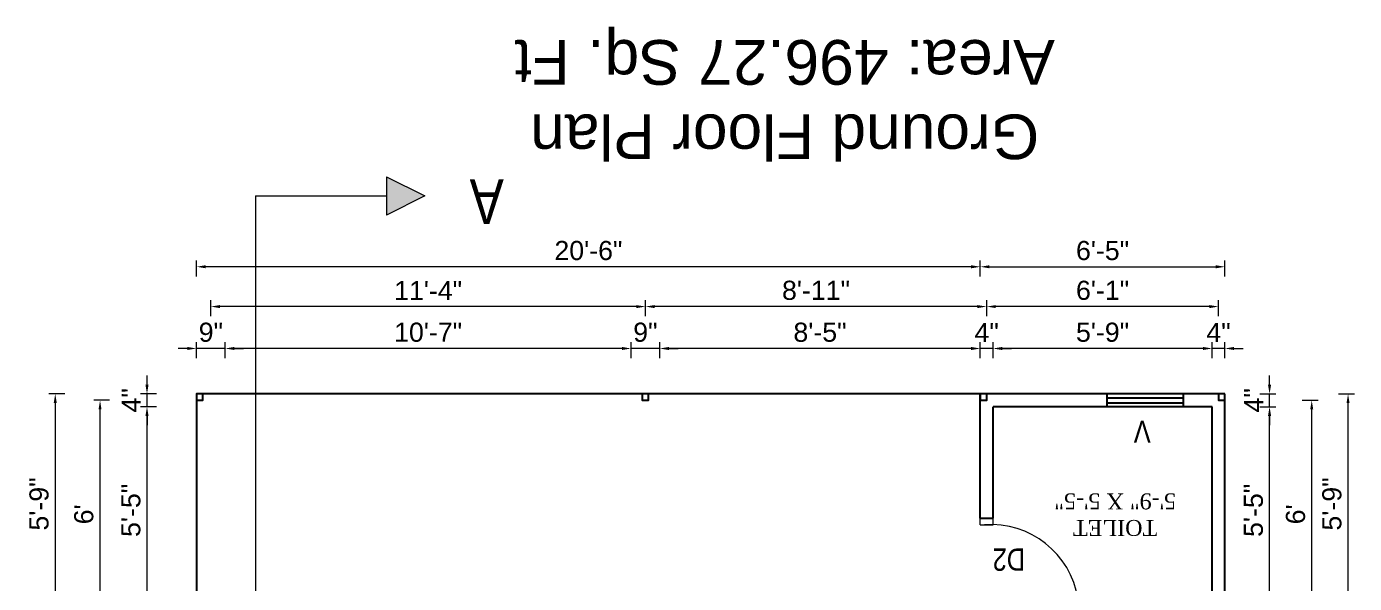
# Model space of a CAD drawing. Header units: inches. Extents: x 376358 to 406049, y -63575 to -53607.
# Drawn here: x 402059.1 to 402475.9, y -60316.3 to -60141.7 of the extents above; entities that cross this region are included whole.
import ezdxf

# ---------------------------------------------------------------- set-up
doc = ezdxf.new("R2010")
doc.units = ezdxf.units.IN
doc.header["$LTSCALE"] = 2
doc.header["$MEASUREMENT"] = 0
doc.header["$PDMODE"] = 34
doc.layers.get('0').update_dxf_attribs({"linetype": 'CONTINUOUS'})
doc.layers.get('DEFPOINTS').update_dxf_attribs({"color": 141, "linetype": 'CONTINUOUS'})
doc.layers.add('dimension', color=160, linetype='CONTINUOUS', lineweight=15)
doc.layers.add('steps', color=253, linetype='CONTINUOUS', lineweight=20)
doc.styles.add('Lettring Text', font='arial.ttf')
doc.styles.get("Standard").update_dxf_attribs({"font": 'ARIALN.TTF'})
doc.dimstyles.new('Copy of Standard', dxfattribs={"dimtxt": 6, "dimasz": 2.875, "dimexe": 2, "dimexo": 4, "dimgap": 2, "dimtad": 1, "dimdec": 0, "dimrnd": 1, "dimzin": 0, "dimdsep": 46, "dimlunit": 4, "dimtxsty": 'Lettring Text', "dimcen": 0.1, "dimclrd": 7, "dimclre": 7, "dimclrt": 7, "dimazin": 0, "dimtfac": 0.645, "dimtdec": 0, "dimtmove": 1, "dimatfit": 0, "dimfxl": 3, "dimfxlon": 1, "dimtfillclr": 256, "dimtolj": 1, "dimtzin": 0, "dimlwd": -1, "dimlwe": -1, "dimarcsym": 2})

# ---------------------------------------------------------------- blocks, each defined once
blk = doc.blocks.new('*D1241')
at = {"layer": 'DEFPOINTS', "color": 0, "ltscale": 0.5, "transparency": 16777216}
for p in [(402096.9, -60260.89), (402362.45, -60260.89), (402112.45, -60325.89)]:
    blk.add_point(p, dxfattribs=at)
at = {"layer": 'steps', "color": 7, "ltscale": 0.5, "transparency": 16777216}
for p, q in [((402099.9, -60260.89), (402094.9, -60260.89)), ((402096.9, -60323.02), (402096.9, -60263.77)), ((402099.9, -60325.89), (402094.9, -60325.89))]:
    blk.add_line(p, q, dxfattribs=at)
for points in [[(402096.42, -60263.77), (402097.38, -60263.77), (402096.9, -60260.89)], [(402096.42, -60323.02), (402097.38, -60323.02), (402096.9, -60325.89)]]:
    blk.add_solid(points, dxfattribs=at)
at = {"layer": 'steps', "color": 7, "ltscale": 0.5, "transparency": 16777216, "insert": (402091.85, -60293.39), "char_height": 6, "attachment_point": 5, "rotation": 90, "style": 'Lettring Text'}
blk.add_mtext('\\A1;5\'-5"', dxfattribs=at)
blk = doc.blocks.new('*D1242')
at = {"layer": 'DEFPOINTS', "color": 0, "ltscale": 0.5, "transparency": 16777216}
for p in [(402096.9, -60256.89), (402358.45, -60256.89), (402362.45, -60260.89)]:
    blk.add_point(p, dxfattribs=at)
at = {"layer": 'steps', "color": 7, "ltscale": 0.5, "transparency": 16777216}
for p, q in [((402096.9, -60254.02), (402096.9, -60251.14)), ((402099.9, -60256.89), (402094.9, -60256.89)), ((402096.9, -60260.89), (402096.9, -60256.89)), ((402099.9, -60260.89), (402094.9, -60260.89)), ((402096.9, -60263.77), (402096.9, -60266.64))]:
    blk.add_line(p, q, dxfattribs=at)
for points in [[(402096.42, -60254.02), (402097.38, -60254.02), (402096.9, -60256.89)], [(402096.42, -60263.77), (402097.38, -60263.77), (402096.9, -60260.89)]]:
    blk.add_solid(points, dxfattribs=at)
at = {"layer": 'steps', "color": 7, "ltscale": 0.5, "transparency": 16777216, "insert": (402091.9, -60258.89), "char_height": 6, "attachment_point": 5, "rotation": 90, "style": 'Lettring Text'}
blk.add_mtext('\\A1;4"', dxfattribs=at)
blk = doc.blocks.new('*D1244')
at = {"layer": 'DEFPOINTS', "color": 0, "ltscale": 0.5, "transparency": 16777216}
for p in [(402082.16, -60258.89), (402096.9, -60258.89), (402096.9, -60330.39)]:
    blk.add_point(p, dxfattribs=at)
at = {"layer": 'steps', "color": 7, "ltscale": 0.5, "transparency": 16777216}
for p, q in [((402085.16, -60258.89), (402080.16, -60258.89)), ((402082.16, -60327.52), (402082.16, -60261.77)), ((402085.16, -60330.39), (402080.16, -60330.39))]:
    blk.add_line(p, q, dxfattribs=at)
for points in [[(402081.68, -60261.77), (402082.63, -60261.77), (402082.16, -60258.89)], [(402081.68, -60327.52), (402082.63, -60327.52), (402082.16, -60330.39)]]:
    blk.add_solid(points, dxfattribs=at)
at = {"layer": 'steps', "color": 7, "ltscale": 0.5, "transparency": 16777216, "insert": (402077.09, -60294.64), "char_height": 6, "attachment_point": 5, "rotation": 90, "style": 'Lettring Text'}
blk.add_mtext("\\A1;6'", dxfattribs=at)
blk = doc.blocks.new('*D1245')
at = {"layer": 'DEFPOINTS', "color": 0, "ltscale": 0.5, "transparency": 16777216}
for p in [(402112.45, -60256.89), (402068.1, -60325.89), (402112.45, -60325.89)]:
    blk.add_point(p, dxfattribs=at)
at = {"layer": 'steps', "color": 7, "ltscale": 0.5, "transparency": 16777216}
for p, q in [((402071.1, -60256.89), (402066.1, -60256.89)), ((402068.1, -60259.77), (402068.1, -60323.02)), ((402071.1, -60325.89), (402066.1, -60325.89))]:
    blk.add_line(p, q, dxfattribs=at)
for points in [[(402067.62, -60259.77), (402068.58, -60259.77), (402068.1, -60256.89)], [(402067.62, -60323.02), (402068.58, -60323.02), (402068.1, -60325.89)]]:
    blk.add_solid(points, dxfattribs=at)
at = {"layer": 'steps', "color": 7, "ltscale": 0.5, "transparency": 16777216, "insert": (402063.03, -60291.39), "char_height": 6, "attachment_point": 5, "rotation": 90, "style": 'Lettring Text'}
blk.add_mtext('\\A1;5\'-9"', dxfattribs=at)
blk = doc.blocks.new('*D1247')
at = {"layer": 'DEFPOINTS', "color": 0, "ltscale": 0.5, "transparency": 16777216}
for p in [(402431.22, -60242.64), (402435.22, -60256.89), (402431.22, -60260.89)]:
    blk.add_point(p, dxfattribs=at)
at = {"layer": 'steps', "color": 7, "ltscale": 0.5, "transparency": 16777216}
for p, q in [((402431.22, -60245.64), (402431.22, -60240.64)), ((402435.22, -60245.64), (402435.22, -60240.64)), ((402428.35, -60242.64), (402425.47, -60242.64)), ((402435.22, -60242.64), (402431.22, -60242.64)), ((402438.1, -60242.64), (402440.97, -60242.64))]:
    blk.add_line(p, q, dxfattribs=at)
for points in [[(402428.35, -60242.16), (402428.35, -60243.12), (402431.22, -60242.64)], [(402438.1, -60242.16), (402438.1, -60243.12), (402435.22, -60242.64)]]:
    blk.add_solid(points, dxfattribs=at)
at = {"layer": 'steps', "color": 7, "ltscale": 0.5, "transparency": 16777216, "insert": (402433.22, -60237.64), "char_height": 6, "attachment_point": 5, "style": 'Lettring Text'}
blk.add_mtext('\\A1;4"', dxfattribs=at)
blk = doc.blocks.new('*D1248')
at = {"layer": 'DEFPOINTS', "color": 0, "ltscale": 0.5, "transparency": 16777216}
for p in [(402362.45, -60242.64), (402362.45, -60260.89), (402431.22, -60260.89)]:
    blk.add_point(p, dxfattribs=at)
at = {"layer": 'steps', "color": 7, "ltscale": 0.5, "transparency": 16777216}
for p, q in [((402362.45, -60245.64), (402362.45, -60240.64)), ((402431.22, -60245.64), (402431.22, -60240.64)), ((402428.35, -60242.64), (402365.32, -60242.64))]:
    blk.add_line(p, q, dxfattribs=at)
for points in [[(402365.32, -60242.16), (402365.32, -60243.12), (402362.45, -60242.64)], [(402428.35, -60242.16), (402428.35, -60243.12), (402431.22, -60242.64)]]:
    blk.add_solid(points, dxfattribs=at)
at = {"layer": 'steps', "color": 7, "ltscale": 0.5, "transparency": 16777216, "insert": (402396.83, -60237.58), "char_height": 6, "attachment_point": 5, "style": 'Lettring Text'}
blk.add_mtext('\\A1;5\'-9"', dxfattribs=at)
blk = doc.blocks.new('*D1249')
at = {"layer": 'DEFPOINTS', "color": 0, "ltscale": 0.5, "transparency": 16777216}
for p in [(402358.45, -60242.64), (402358.45, -60256.89), (402362.45, -60260.89)]:
    blk.add_point(p, dxfattribs=at)
at = {"layer": 'steps', "color": 7, "ltscale": 0.5, "transparency": 16777216}
for p, q in [((402358.45, -60245.64), (402358.45, -60240.64)), ((402362.45, -60245.64), (402362.45, -60240.64)), ((402355.57, -60242.64), (402352.7, -60242.64)), ((402362.45, -60242.64), (402358.45, -60242.64)), ((402365.32, -60242.64), (402368.2, -60242.64))]:
    blk.add_line(p, q, dxfattribs=at)
for points in [[(402355.57, -60242.16), (402355.57, -60243.12), (402358.45, -60242.64)], [(402365.32, -60242.16), (402365.32, -60243.12), (402362.45, -60242.64)]]:
    blk.add_solid(points, dxfattribs=at)
at = {"layer": 'steps', "color": 7, "ltscale": 0.5, "transparency": 16777216, "insert": (402360.45, -60237.64), "char_height": 6, "attachment_point": 5, "style": 'Lettring Text'}
blk.add_mtext('\\A1;4"', dxfattribs=at)
blk = doc.blocks.new('*D1250')
at = {"layer": 'DEFPOINTS', "color": 0, "ltscale": 0.5, "transparency": 16777216}
for p in [(402257.83, -60242.64), (402358.45, -60256.89), (402257.83, -60334.89)]:
    blk.add_point(p, dxfattribs=at)
at = {"layer": 'steps', "color": 7, "ltscale": 0.5, "transparency": 16777216}
for p, q in [((402257.83, -60245.64), (402257.83, -60240.64)), ((402358.45, -60245.64), (402358.45, -60240.64)), ((402355.57, -60242.64), (402260.71, -60242.64))]:
    blk.add_line(p, q, dxfattribs=at)
for points in [[(402260.71, -60242.16), (402260.71, -60243.12), (402257.83, -60242.64)], [(402355.57, -60242.16), (402355.57, -60243.12), (402358.45, -60242.64)]]:
    blk.add_solid(points, dxfattribs=at)
at = {"layer": 'steps', "color": 7, "ltscale": 0.5, "transparency": 16777216, "insert": (402308.14, -60237.58), "char_height": 6, "attachment_point": 5, "style": 'Lettring Text'}
blk.add_mtext('\\A1;8\'-5"', dxfattribs=at)
blk = doc.blocks.new('*D1251')
at = {"layer": 'DEFPOINTS', "color": 0, "ltscale": 0.5, "transparency": 16777216}
for p in [(402248.83, -60242.64), (402248.83, -60334.89), (402257.83, -60334.89)]:
    blk.add_point(p, dxfattribs=at)
at = {"layer": 'steps', "color": 7, "ltscale": 0.5, "transparency": 16777216}
for p, q in [((402248.83, -60245.64), (402248.83, -60240.64)), ((402257.83, -60245.64), (402257.83, -60240.64)), ((402245.96, -60242.64), (402243.08, -60242.64)), ((402257.83, -60242.64), (402248.83, -60242.64)), ((402260.71, -60242.64), (402263.58, -60242.64))]:
    blk.add_line(p, q, dxfattribs=at)
for points in [[(402245.96, -60242.16), (402245.96, -60243.12), (402248.83, -60242.64)], [(402260.71, -60242.16), (402260.71, -60243.12), (402257.83, -60242.64)]]:
    blk.add_solid(points, dxfattribs=at)
at = {"layer": 'steps', "color": 7, "ltscale": 0.5, "transparency": 16777216, "insert": (402253.33, -60237.58), "char_height": 6, "attachment_point": 5, "style": 'Lettring Text'}
blk.add_mtext('\\A1;9"', dxfattribs=at)
blk = doc.blocks.new('*D1252')
at = {"layer": 'DEFPOINTS', "color": 0, "ltscale": 0.5, "transparency": 16777216}
for p in [(402121.45, -60242.64), (402121.45, -60334.89), (402248.83, -60334.89)]:
    blk.add_point(p, dxfattribs=at)
at = {"layer": 'steps', "color": 7, "ltscale": 0.5, "transparency": 16777216}
for p, q in [((402121.45, -60245.64), (402121.45, -60240.64)), ((402248.83, -60245.64), (402248.83, -60240.64)), ((402245.96, -60242.64), (402124.32, -60242.64))]:
    blk.add_line(p, q, dxfattribs=at)
for points in [[(402124.32, -60242.16), (402124.32, -60243.12), (402121.45, -60242.64)], [(402245.96, -60242.16), (402245.96, -60243.12), (402248.83, -60242.64)]]:
    blk.add_solid(points, dxfattribs=at)
at = {"layer": 'steps', "color": 7, "ltscale": 0.5, "transparency": 16777216, "insert": (402185.14, -60237.58), "char_height": 6, "attachment_point": 5, "style": 'Lettring Text'}
blk.add_mtext('\\A1;10\'-7"', dxfattribs=at)
blk = doc.blocks.new('*D1253')
at = {"layer": 'DEFPOINTS', "color": 0, "ltscale": 0.5, "transparency": 16777216}
for p in [(402112.45, -60242.64), (402112.45, -60325.89), (402121.45, -60334.89)]:
    blk.add_point(p, dxfattribs=at)
at = {"layer": 'steps', "color": 7, "ltscale": 0.5, "transparency": 16777216}
for p, q in [((402112.45, -60245.64), (402112.45, -60240.64)), ((402121.45, -60245.64), (402121.45, -60240.64)), ((402109.57, -60242.64), (402106.7, -60242.64)), ((402121.45, -60242.64), (402112.45, -60242.64)), ((402124.32, -60242.64), (402127.2, -60242.64))]:
    blk.add_line(p, q, dxfattribs=at)
for points in [[(402109.57, -60242.16), (402109.57, -60243.12), (402112.45, -60242.64)], [(402124.32, -60242.16), (402124.32, -60243.12), (402121.45, -60242.64)]]:
    blk.add_solid(points, dxfattribs=at)
at = {"layer": 'steps', "color": 7, "ltscale": 0.5, "transparency": 16777216, "insert": (402116.95, -60237.58), "char_height": 6, "attachment_point": 5, "style": 'Lettring Text'}
blk.add_mtext('\\A1;9"', dxfattribs=at)
blk = doc.blocks.new('*D1254')
at = {"layer": 'DEFPOINTS', "color": 0, "ltscale": 0.5, "transparency": 16777216}
for p in [(402360.45, -60229.5), (402360.45, -60242.64), (402433.22, -60242.64)]:
    blk.add_point(p, dxfattribs=at)
at = {"layer": 'steps', "color": 7, "ltscale": 0.5, "transparency": 16777216}
for p, q in [((402360.45, -60232.5), (402360.45, -60227.5)), ((402430.35, -60229.5), (402363.32, -60229.5)), ((402433.22, -60232.5), (402433.22, -60227.5))]:
    blk.add_line(p, q, dxfattribs=at)
for points in [[(402363.32, -60229.03), (402363.32, -60229.98), (402360.45, -60229.5)], [(402430.35, -60229.03), (402430.35, -60229.98), (402433.22, -60229.5)]]:
    blk.add_solid(points, dxfattribs=at)
at = {"layer": 'steps', "color": 7, "ltscale": 0.5, "transparency": 16777216, "insert": (402396.83, -60224.44), "char_height": 6, "attachment_point": 5, "style": 'Lettring Text'}
blk.add_mtext('\\A1;6\'-1"', dxfattribs=at)
blk = doc.blocks.new('*D1255')
at = {"layer": 'DEFPOINTS', "color": 0, "ltscale": 0.5, "transparency": 16777216}
for p in [(402253.33, -60229.5), (402253.33, -60242.64), (402360.45, -60242.64)]:
    blk.add_point(p, dxfattribs=at)
at = {"layer": 'steps', "color": 7, "ltscale": 0.5, "transparency": 16777216}
for p, q in [((402253.33, -60232.5), (402253.33, -60227.5)), ((402357.57, -60229.5), (402256.21, -60229.5)), ((402360.45, -60232.5), (402360.45, -60227.5))]:
    blk.add_line(p, q, dxfattribs=at)
for points in [[(402256.21, -60229.03), (402256.21, -60229.98), (402253.33, -60229.5)], [(402357.57, -60229.03), (402357.57, -60229.98), (402360.45, -60229.5)]]:
    blk.add_solid(points, dxfattribs=at)
at = {"layer": 'steps', "color": 7, "ltscale": 0.5, "transparency": 16777216, "insert": (402306.89, -60224.44), "char_height": 6, "attachment_point": 5, "style": 'Lettring Text'}
blk.add_mtext('\\A1;8\'-11"', dxfattribs=at)
blk = doc.blocks.new('*D1256')
at = {"layer": 'DEFPOINTS', "color": 0, "ltscale": 0.5, "transparency": 16777216}
for p in [(402116.95, -60229.5), (402116.95, -60242.64), (402253.33, -60242.64)]:
    blk.add_point(p, dxfattribs=at)
at = {"layer": 'steps', "color": 7, "ltscale": 0.5, "transparency": 16777216}
for p, q in [((402116.95, -60232.5), (402116.95, -60227.5)), ((402250.46, -60229.5), (402119.82, -60229.5)), ((402253.33, -60232.5), (402253.33, -60227.5))]:
    blk.add_line(p, q, dxfattribs=at)
for points in [[(402119.82, -60229.03), (402119.82, -60229.98), (402116.95, -60229.5)], [(402250.46, -60229.03), (402250.46, -60229.98), (402253.33, -60229.5)]]:
    blk.add_solid(points, dxfattribs=at)
at = {"layer": 'steps', "color": 7, "ltscale": 0.5, "transparency": 16777216, "insert": (402185.14, -60224.49), "char_height": 6, "attachment_point": 5, "style": 'Lettring Text'}
blk.add_mtext('\\A1;11\'-4"', dxfattribs=at)
blk = doc.blocks.new('*D1257')
at = {"layer": 'DEFPOINTS', "color": 0, "ltscale": 0.5, "transparency": 16777216}
for p in [(402112.45, -60217.02), (402112.45, -60256.89), (402358.45, -60256.89)]:
    blk.add_point(p, dxfattribs=at)
at = {"layer": 'steps', "color": 7, "ltscale": 0.5, "transparency": 16777216}
for p, q in [((402112.45, -60220.02), (402112.45, -60215.02)), ((402355.57, -60217.02), (402115.32, -60217.02)), ((402358.45, -60220.02), (402358.45, -60215.02))]:
    blk.add_line(p, q, dxfattribs=at)
for points in [[(402115.32, -60216.54), (402115.32, -60217.5), (402112.45, -60217.02)], [(402355.57, -60216.54), (402355.57, -60217.5), (402358.45, -60217.02)]]:
    blk.add_solid(points, dxfattribs=at)
at = {"layer": 'steps', "color": 7, "ltscale": 0.5, "transparency": 16777216, "insert": (402235.45, -60211.96), "char_height": 6, "attachment_point": 5, "style": 'Lettring Text'}
blk.add_mtext('\\A1;20\'-6"', dxfattribs=at)
blk = doc.blocks.new('*D1258')
at = {"layer": 'DEFPOINTS', "color": 0, "ltscale": 0.5, "transparency": 16777216}
for p in [(402435.22, -60217.02), (402358.45, -60256.89), (402435.22, -60256.89)]:
    blk.add_point(p, dxfattribs=at)
at = {"layer": 'steps', "color": 7, "ltscale": 0.5, "transparency": 16777216}
for p, q in [((402358.45, -60220.02), (402358.45, -60215.02)), ((402361.32, -60217.02), (402432.35, -60217.02)), ((402435.22, -60220.02), (402435.22, -60215.02))]:
    blk.add_line(p, q, dxfattribs=at)
for points in [[(402361.32, -60216.54), (402361.32, -60217.5), (402358.45, -60217.02)], [(402432.35, -60216.54), (402432.35, -60217.5), (402435.22, -60217.02)]]:
    blk.add_solid(points, dxfattribs=at)
at = {"layer": 'steps', "color": 7, "ltscale": 0.5, "transparency": 16777216, "insert": (402396.83, -60211.96), "char_height": 6, "attachment_point": 5, "style": 'Lettring Text'}
blk.add_mtext('\\A1;6\'-5"', dxfattribs=at)
blk = doc.blocks.new('*D1262')
at = {"layer": 'DEFPOINTS', "color": 0, "ltscale": 0.5, "transparency": 16777216}
for p in [(402431.22, -60260.89), (402449.24, -60260.89), (402394.22, -60325.89)]:
    blk.add_point(p, dxfattribs=at)
at = {"layer": 'steps', "color": 7, "ltscale": 0.5, "transparency": 16777216}
for p, q in [((402446.24, -60260.89), (402451.24, -60260.89)), ((402449.24, -60323.02), (402449.24, -60263.77)), ((402446.24, -60325.89), (402451.24, -60325.89))]:
    blk.add_line(p, q, dxfattribs=at)
for points in [[(402448.76, -60263.77), (402449.72, -60263.77), (402449.24, -60260.89)], [(402448.76, -60323.02), (402449.72, -60323.02), (402449.24, -60325.89)]]:
    blk.add_solid(points, dxfattribs=at)
at = {"layer": 'steps', "color": 7, "ltscale": 0.5, "transparency": 16777216, "insert": (402444.19, -60293.39), "char_height": 6, "attachment_point": 5, "rotation": 90, "style": 'Lettring Text'}
blk.add_mtext('\\A1;5\'-5"', dxfattribs=at)
blk = doc.blocks.new('*D1263')
at = {"layer": 'DEFPOINTS', "color": 0, "ltscale": 0.5, "transparency": 16777216}
for p in [(402435.22, -60256.89), (402449.24, -60256.89), (402431.22, -60260.89)]:
    blk.add_point(p, dxfattribs=at)
at = {"layer": 'steps', "color": 7, "ltscale": 0.5, "transparency": 16777216}
for p, q in [((402449.24, -60254.02), (402449.24, -60251.14)), ((402446.24, -60256.89), (402451.24, -60256.89)), ((402449.24, -60260.89), (402449.24, -60256.89)), ((402446.24, -60260.89), (402451.24, -60260.89)), ((402449.24, -60263.77), (402449.24, -60266.64))]:
    blk.add_line(p, q, dxfattribs=at)
for points in [[(402448.76, -60254.02), (402449.72, -60254.02), (402449.24, -60256.89)], [(402448.76, -60263.77), (402449.72, -60263.77), (402449.24, -60260.89)]]:
    blk.add_solid(points, dxfattribs=at)
at = {"layer": 'steps', "color": 7, "ltscale": 0.5, "transparency": 16777216, "insert": (402444.24, -60258.89), "char_height": 6, "attachment_point": 5, "rotation": 90, "style": 'Lettring Text'}
blk.add_mtext('\\A1;4"', dxfattribs=at)
blk = doc.blocks.new('*D1265')
at = {"layer": 'DEFPOINTS', "color": 0, "ltscale": 0.5, "transparency": 16777216}
for p in [(402449.24, -60258.89), (402462.48, -60258.89), (402449.24, -60330.39)]:
    blk.add_point(p, dxfattribs=at)
at = {"layer": 'steps', "color": 7, "ltscale": 0.5, "transparency": 16777216}
for p, q in [((402459.48, -60258.89), (402464.48, -60258.89)), ((402462.48, -60327.52), (402462.48, -60261.77)), ((402459.48, -60330.39), (402464.48, -60330.39))]:
    blk.add_line(p, q, dxfattribs=at)
for points in [[(402462, -60261.77), (402462.96, -60261.77), (402462.48, -60258.89)], [(402462, -60327.52), (402462.96, -60327.52), (402462.48, -60330.39)]]:
    blk.add_solid(points, dxfattribs=at)
at = {"layer": 'steps', "color": 7, "ltscale": 0.5, "transparency": 16777216, "insert": (402457.41, -60294.64), "char_height": 6, "attachment_point": 5, "rotation": 90, "style": 'Lettring Text'}
blk.add_mtext("\\A1;6'", dxfattribs=at)
blk = doc.blocks.new('*D1267')
at = {"layer": 'DEFPOINTS', "color": 0, "ltscale": 0.5, "transparency": 16777216}
for p in [(402435.22, -60256.89), (402473.88, -60256.89), (402394.22, -60325.89)]:
    blk.add_point(p, dxfattribs=at)
at = {"layer": 'steps', "color": 7, "ltscale": 0.5, "transparency": 16777216}
for p, q in [((402470.88, -60256.89), (402475.88, -60256.89)), ((402473.88, -60323.02), (402473.88, -60259.77)), ((402470.88, -60325.89), (402475.88, -60325.89))]:
    blk.add_line(p, q, dxfattribs=at)
for points in [[(402473.4, -60259.77), (402474.36, -60259.77), (402473.88, -60256.89)], [(402473.4, -60323.02), (402474.36, -60323.02), (402473.88, -60325.89)]]:
    blk.add_solid(points, dxfattribs=at)
at = {"layer": 'steps', "color": 7, "ltscale": 0.5, "transparency": 16777216, "insert": (402468.82, -60291.39), "char_height": 6, "attachment_point": 5, "rotation": 90, "style": 'Lettring Text'}
blk.add_mtext('\\A1;5\'-9"', dxfattribs=at)

msp = doc.modelspace()

# ---------------------------------------------------------------- hatches: boundary and pattern name
at = {"linetype": 'ByBlock', "lineweight": 5}
msp.add_hatch(color=7, dxfattribs=at).paths.add_polyline_path([(402184.09, -60194.81), (402172.09, -60188.81), (402172.09, -60200.81)])

# ---------------------------------------------------------------- linework, layer by layer
at = {"color": 7, "linetype": 'ByBlock', "lineweight": 5}
for p, q in [((402172.09, -60188.81), (402172.09, -60200.81)), ((402172.09, -60188.81), (402184.09, -60194.81)), ((402130.92, -60194.81), (402130.92, -60561.54)), ((402130.92, -60194.81), (402172.09, -60194.81)), ((402184.09, -60194.81), (402172.09, -60200.81))]:
    msp.add_line(p, q, dxfattribs=at)
at = {"ltscale": 0.5}
for p, q in [((402358.45, -60256.89), (402112.45, -60256.89)), ((402112.45, -60256.89), (402112.45, -60325.89)), ((402358.45, -60295.89), (402358.45, -60256.89)), ((402435.22, -60256.89), (402358.45, -60256.89)), ((402398.22, -60260.89), (402398.22, -60256.89)), ((402398.22, -60258.14), (402422.22, -60258.14)), ((402422.22, -60260.89), (402422.22, -60256.89)), ((402435.22, -60329.89), (402435.22, -60256.89)), ((402362.45, -60295.89), (402362.45, -60260.89)), ((402431.22, -60260.89), (402362.45, -60260.89)), ((402398.22, -60259.64), (402422.22, -60259.64)), ((402431.22, -60325.89), (402431.22, -60260.89)), ((402358.45, -60295.89), (402362.45, -60295.89))]:
    msp.add_line(p, q, dxfattribs=at)
for points in [[(402114.45, -60256.89), (402112.45, -60256.89), (402112.45, -60258.89), (402114.45, -60258.89)], [(402254.33, -60256.89), (402252.33, -60256.89), (402252.33, -60258.89), (402254.33, -60258.89)], [(402360.45, -60256.89), (402358.45, -60256.89), (402358.45, -60258.89), (402360.45, -60258.89)], [(402435.22, -60256.89), (402433.22, -60256.89), (402433.22, -60258.89), (402435.22, -60258.89)]]:
    msp.add_lwpolyline(points, close=True, dxfattribs=at)
at = {"layer": 'dimension', "ltscale": 7}
for p, q in [((402358.45, -60297.89), (402358.45, -60295.89)), ((402358.45, -60295.89), (402362.45, -60295.89)), ((402362.45, -60297.89), (402362.45, -60295.89)), ((402358.45, -60297.89), (402362.45, -60297.89))]:
    msp.add_line(p, q, dxfattribs=at)
msp.add_arc((402361.8, -60325.49), 27.67, 9.1337, 94.3044, dxfattribs=at)

# ---------------------------------------------------------------- texts
at = {"color": 7, "linetype": 'ByBlock', "lineweight": 5, "char_height": 14, "rotation": 180}
for s, insert, width, attachment_point in [('{\\fArial CE|b0|i0|c238|p34;Ground Floor Plan\\PArea: \\fArial CE|b0|i0|c0|p34;496.27\\fArial CE|b0|i0|c238|p34; Sq. Ft}', (402297.05, -60162.49), 235.547, 5), ('A', (402198.19, -60189.62), 26.5803, 9)]:
    msp.add_mtext(s, dxfattribs=dict(at, insert=insert, width=width, attachment_point=attachment_point))
at = {"layer": 'steps', "color": 7, "ltscale": 0.3, "char_height": 7, "attachment_point": 8, "rotation": 180}
for s, insert in [('V', (402409.28, -60265.22)), ('D2', (402367.43, -60305.35))]:
    msp.add_mtext_dynamic_manual_height_columns(s, width=18.6213, gutter_width=40, heights=[0], dxfattribs=dict(at, insert=insert))
at = {"layer": 'steps', "color": 7, "ltscale": 0.3, "insert": (402400.77, -60301.43), "char_height": 5, "width": 55.268, "attachment_point": 2, "rotation": 180}
msp.add_mtext('{\\fTimes New Roman|b0|i0|c0|p18;TOILET\\P5\'-9" X 5\'-5"}', dxfattribs=at)

# ---------------------------------------------------------------- dimensions: what is measured, and where the dimension line sits
at = {"layer": 'steps', "ltscale": 0.5}
for base, p1, p2, angle, picture, middle in [((402112.45, -60217.02), (402358.45, -60256.89), (402112.45, -60256.89), 180, '*D1257', (402235.45, -60211.96)), ((402435.22, -60217.02), (402358.45, -60256.89), (402435.22, -60256.89), 180, '*D1258', (402396.83, -60211.96)), ((402116.95, -60229.5), (402253.33, -60242.64), (402116.95, -60242.64), 180, '*D1256', (402185.14, -60224.49)), ((402253.33, -60229.5), (402360.45, -60242.64), (402253.33, -60242.64), 180, '*D1255', (402306.89, -60224.44)), ((402360.45, -60229.5), (402433.22, -60242.64), (402360.45, -60242.64), 180, '*D1254', (402396.83, -60224.44)), ((402121.45, -60242.64), (402248.83, -60334.89), (402121.45, -60334.89), 180, '*D1252', (402185.14, -60237.58)), ((402257.83, -60242.64), (402358.45, -60256.89), (402257.83, -60334.89), 180, '*D1250', (402308.14, -60237.58)), ((402362.45, -60242.64), (402431.22, -60260.89), (402362.45, -60260.89), 180, '*D1248', (402396.83, -60237.58)), ((402068.1, -60325.89), (402112.45, -60256.89), (402112.45, -60325.89), 270, '*D1245', (402063.03, -60291.39)), ((402082.15572663, -60258.89474635), (402096.89942995, -60330.39474635), (402096.89942995, -60258.89474635), 270, '*D1244', (402077.0922887, -60294.64474635)), ((402473.88, -60256.89), (402394.22, -60325.89), (402435.22, -60256.89), 270, '*D1267', (402468.82, -60291.39)), ((402462.47726641, -60258.89474635), (402449.24211458, -60330.39474635), (402449.24211458, -60258.89474635), 270, '*D1265', (402457.41382848, -60294.64474635)), ((402096.9, -60260.89), (402112.45, -60325.89), (402362.45, -60260.89), 270, '*D1241', (402091.85, -60293.39)), ((402449.24, -60260.89), (402394.22, -60325.89), (402431.22, -60260.89), 270, '*D1262', (402444.19, -60293.39))]:
    dim = msp.add_linear_dim(base=base, p1=p1, p2=p2, angle=angle, dimstyle='Copy of Standard', dxfattribs=at)
    dim.commit()
    dim.dimension.update_dxf_attribs({"geometry": picture, "text_midpoint": middle})
for base, p1, p2, angle, picture, middle in [((402112.45, -60242.64), (402121.45, -60334.89), (402112.45, -60325.89), 180, '*D1253', (402116.95, -60242.64)), ((402248.83, -60242.64), (402257.83, -60334.89), (402248.83, -60334.89), 180, '*D1251', (402253.33, -60242.64)), ((402358.45, -60242.64), (402362.45, -60260.89), (402358.45, -60256.89), 180, '*D1249', (402360.45, -60242.64)), ((402431.22, -60242.64), (402435.22, -60256.89), (402431.22, -60260.89), 180, '*D1247', (402433.22, -60242.64)), ((402096.9, -60256.89), (402362.45, -60260.89), (402358.45, -60256.89), 270, '*D1242', (402096.9, -60258.89)), ((402449.24, -60256.89), (402431.22, -60260.89), (402435.22, -60256.89), 270, '*D1263', (402449.24, -60258.89))]:
    dim = msp.add_linear_dim(base=base, p1=p1, p2=p2, angle=angle, dimstyle='Copy of Standard', dxfattribs=at)
    dim.commit()
    dim.dimension.update_dxf_attribs({"geometry": picture, "text_midpoint": middle, "dimtype": 160})

doc.saveas('drawing.dxf')
